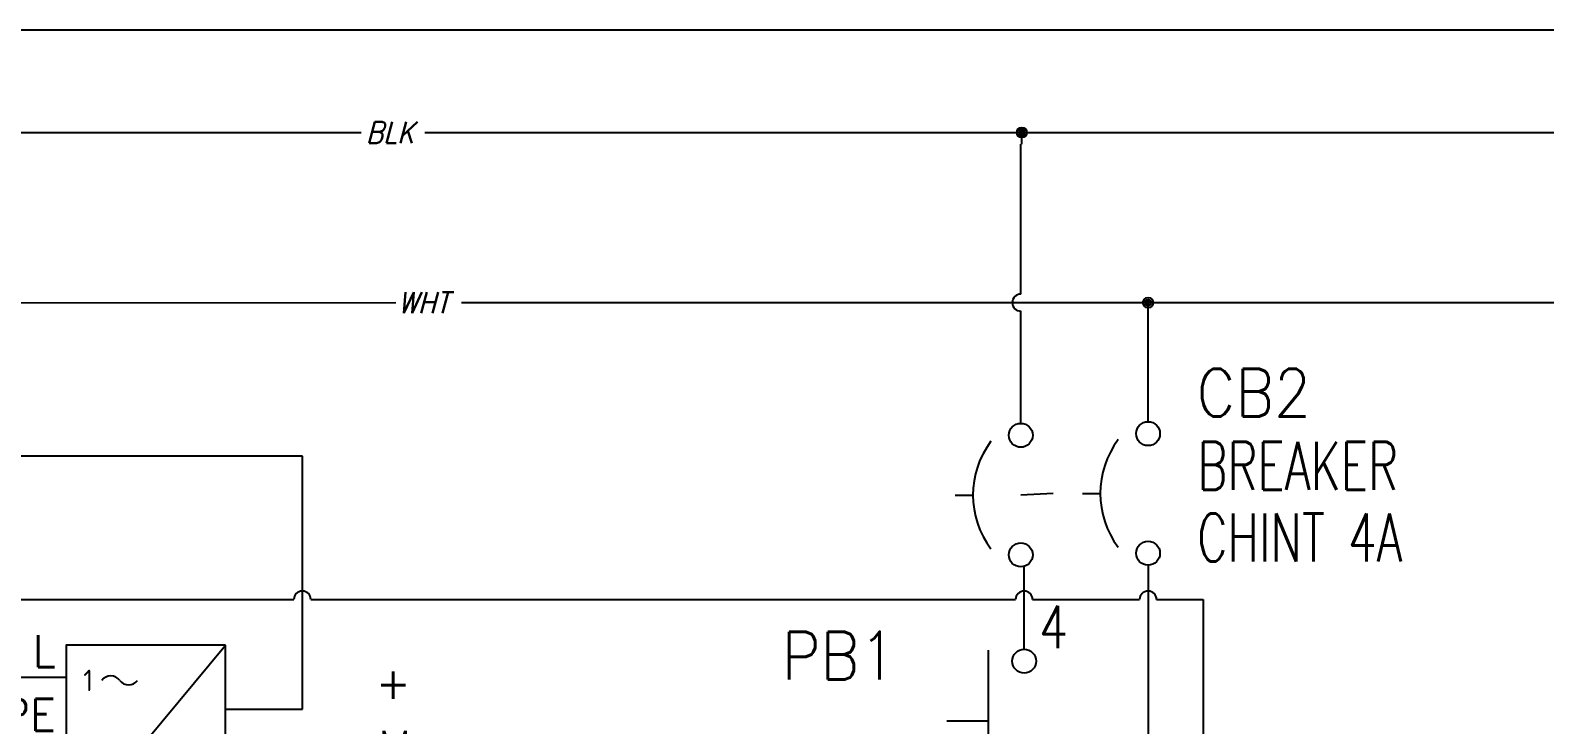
# Model space of a CAD drawing. Header units: millimetres. Extents: x 123.5 to 144.3, y 105.4 to 121.6.
# Drawn here: x 130.45 to 139.36, y 117.51 to 121.59 of the extents above; entities that cross this region are included whole.
import ezdxf
from ezdxf.enums import TextEntityAlignment as Align

# ---------------------------------------------------------------- set-up
doc = ezdxf.new("R2010")
doc.units = ezdxf.units.MM
doc.linetypes.add('HIDDEN2', pattern=[0.1875, 0.125, -0.0625])
for name, color, linetype in [('BLK_12AWG', 7, 'Continuous'), ('DESC', 250, 'Continuous'), ('LINK', 9, 'Continuous'), ('MISC', 7, 'Continuous'), ('SYMS', 7, 'Continuous'), ('TAGS', 250, 'Continuous'), ('TERMS', 250, 'Continuous'), ('WIRES', 7, 'Continuous')]:
    doc.layers.add(name, color=color, linetype=linetype)
doc.layers.add('WIRENO', color=7, linetype='Continuous', true_color=0x000000)
doc.styles.add('WD', font='romans.shx')
doc.styles.add('WD_IEC', font='isocp2.shx', dxfattribs={"width": 0.9, "height": 4})

# ---------------------------------------------------------------- blocks, each defined once
blk = doc.blocks.new('HT0_LGENERIC')
at = {"style": 'WD', "oblique": 15, "width": 0.9}
blk.add_attdef('COLOR', text='', height=0.125, dxfattribs=at).set_placement((0, 0), align=Align.MIDDLE_CENTER)
at = {"color": 7, "style": 'WD'}
for tag, p in [('X4_TINY_DOT_DONT_REMOVE', (-0.125, 0)), ('X1_TINY_DOT_DONT_REMOVE', (0.125, 0))]:
    blk.add_attdef(tag, p, '', height=0.0001, dxfattribs=at)
at = {"style": 'WD', "flags": 1}
for tag, p in [('X4TERM01', (-0.125, 0)), ('X1TERM01', (0.125, 0))]:
    blk.add_attdef(tag, p, '', height=0.01, dxfattribs=at)
blk = doc.blocks.new('VCB1')
at = {"linetype": 'HIDDEN2'}
blk.add_line((-0.1712, 0), (-0.125, 0), dxfattribs=at)
for centre in [(0, 0.1562), (0, -0.1562)]:
    blk.add_circle(centre, 0.0312)
blk.add_arc((0.1094, 0), 0.2344, 143.1301, 216.8699)
at = {"style": 'WD'}
for tag, p, width in [('INST', (0.2188, 0.3883), 0.7), ('LOC', (0.2188, 0.2188), 0.7), ('TAG1', (0.1269, 0.0644), 0.9), ('XREF', (0.1287, -0.09), 0.7), ('DESC1', (0.1287, -0.242), 0.7), ('DESC2', (0.1287, -0.3893), 0.7)]:
    blk.add_attdef(tag, p, '', height=0.125, dxfattribs=dict(at, width=width))
at = {"linetype": 'Continuous', "style": 'WD'}
for tag, height, flags, p in [('TERM01', 0.125, 8, (-0.055, 0.2066)), ('MFG', 0.01, 9, (-0.1421, -0.0881)), ('CAT', 0.01, 9, (-0.1421, -0.0731))]:
    blk.add_attdef(tag, text='', height=height, dxfattribs=dict(at, flags=flags)).set_placement(p, align=Align.RIGHT)
at = {"color": 7, "style": 'WD', "flags": 1}
for tag, p in [('X2TERM01', (0, 0.1875)), ('X8TERM02', (0, -0.1875))]:
    blk.add_attdef(tag, p, '', height=0.0125, dxfattribs=at)
at = {"style": 'WD', "width": 0.7}
blk.add_attdef('RATING1', text='', height=0.125, dxfattribs=at).set_placement((-0.1875, 0.0625), align=Align.RIGHT)
at = {"color": 7, "style": 'WD'}
for tag, p in [('X4LINK', (-0.25, 0)), ('X1LINK', (0, 0))]:
    blk.add_attdef(tag, p, '', height=0.01, dxfattribs=at)
at = {"style": 'WD', "flags": 9}
for tag, p in [('FAMILY', (-0.1421, -0.0365)), ('CONTACT', (-0.1288, -0.1291))]:
    blk.add_attdef(tag, text='', height=0.01, dxfattribs=at).set_placement(p, align=Align.RIGHT)
at = {"linetype": 'Continuous', "style": 'WD', "flags": 9}
blk.add_attdef('ASSYCODE', text='', height=0.01, dxfattribs=at).set_placement((-0.1533, -0.1061), align=Align.CENTER)
at = {"linetype": 'Continuous', "style": 'WD', "flags": 8}
blk.add_attdef('TERM02', text='', height=0.125, dxfattribs=at).set_placement((-0.0407, -0.2134), align=Align.TOP_RIGHT)
blk = doc.blocks.new('WDDOT')
for radius in [0.03, 0.0187, 0.00929]:
    blk.add_circle((0, 0), radius)
blk = doc.blocks.new('VPB11')
for p, q in [((-0.0938, 0.1849), (-0.0938, -0.1801)), ((-0.2022, 0), (-0.0938, 0))]:
    blk.add_line(p, q)
for centre in [(0, 0.1562), (0, -0.1562)]:
    blk.add_circle(centre, 0.0312)
at = {"style": 'WD'}
for tag, p, width in [('INST', (0.1269, 0.3902), 0.7), ('LOC', (0.1269, 0.2206), 0.7), ('TAG1', (0.1269, 0.0644), 0.9), ('XREF', (0.1287, -0.09), 0.7), ('DESC1', (0.1287, -0.242), 0.7), ('DESC2', (0.1287, -0.3982), 0.7)]:
    blk.add_attdef(tag, p, '', height=0.125, dxfattribs=dict(at, width=width))
at = {"linetype": 'Continuous', "style": 'WD'}
for tag, height, flags, p in [('TERM01', 0.125, 8, (-0.055, 0.2223)), ('MFG', 0.01, 9, (-0.1421, -0.0881)), ('CAT', 0.01, 9, (-0.1421, -0.0731))]:
    blk.add_attdef(tag, text='', height=height, dxfattribs=dict(at, flags=flags)).set_placement(p, align=Align.RIGHT)
at = {"color": 7, "style": 'WD', "flags": 1}
for tag, p in [('X2TERM01', (0, 0.1875)), ('X8TERM02', (0, -0.1875))]:
    blk.add_attdef(tag, p, '', height=0.0125, dxfattribs=at)
at = {"color": 7, "style": 'WD'}
for tag, p in [('X4LINK', (-0.2656, 0)), ('X1LINK', (0, 0))]:
    blk.add_attdef(tag, p, '', height=0.01, dxfattribs=at)
at = {"style": 'WD'}
for tag, flags, p in [('FAMILY', 9, (-0.1421, -0.0365)), ('CONTACT', 1, (-0.1421, -0.0531))]:
    blk.add_attdef(tag, text='', height=0.01, dxfattribs=dict(at, flags=flags)).set_placement(p, align=Align.RIGHT)
at = {"linetype": 'Continuous', "style": 'WD', "flags": 9}
blk.add_attdef('ASSYCODE', text='', height=0.01, dxfattribs=at).set_placement((-0.1551, -0.1064), align=Align.CENTER)
at = {"linetype": 'Continuous', "style": 'WD', "flags": 8}
blk.add_attdef('TERM02', text='', height=0.125, dxfattribs=at).set_placement((-0.0407, -0.2291), align=Align.TOP_RIGHT)
blk = doc.blocks.new('HPW1_1PH')
for p, q in [((0, -0.625), (0.625, 0.125)), ((0.4066, -0.4373), (0.5317, -0.4373)), ((0.4066, -0.4686), (0.4535, -0.4686)), ((0.5317, -0.4686), (0.4848, -0.4686))]:
    blk.add_line(p, q)
blk.add_lwpolyline([(0.625, 0.125), (0, 0.125), (0, -0.625), (0.625, -0.625)], close=True)
for centre, start, end in [((0.175, -0.0387), 36.8699, 143.1301), ((0.245, 0.0138), 216.8699, 323.1301)]:
    blk.add_arc(centre, 0.0438, start, end)
at = {"style": 'WD_IEC'}
blk.add_text('1', height=0.084, dxfattribs=at).set_placement((0.105, -0.0124), align=Align.MIDDLE_RIGHT)
at = {"style": 'WD', "width": 0.7}
for tag, p in [('INST', (-0.2843, 0.7938)), ('LOC', (-0.2843, 0.6242)), ('RATING1', (-0.2843, 0.285)), ('XREF', (-0.2843, -0.691)), ('DESC1', (-0.2843, -0.8472)), ('DESC2', (-0.2843, -1.0035)), ('DESC3', (-0.2843, -1.1578))]:
    blk.add_attdef(tag, text='', height=0.125, dxfattribs=at).set_placement(p, align=Align.CENTER)
at = {"style": 'WD'}
blk.add_attdef('TAG1', text='', height=0.125, dxfattribs=at).set_placement((-0.2843, 0.4546), align=Align.CENTER)
at = {"linetype": 'Continuous', "style": 'WD', "flags": 9}
for tag, p in [('MFG', (0.8868, 0.2571)), ('CAT', (0.8888, 0.2765)), ('ASSYCODE', (0.8871, -0.5638))]:
    blk.add_attdef(tag, text='', height=0.01, dxfattribs=at).set_placement(p, align=Align.CENTER)
at = {"linetype": 'Continuous', "style": 'WD', "flags": 8}
for tag, p in [('TERM01', (-0.04, 0.04)), ('TERM04', (1.3525, -0.085)), ('TERM02', (-0.04, -0.2098)), ('TERM05', (1.3525, -0.335)), ('TERM03', (-0.04, -0.46))]:
    blk.add_attdef(tag, text='', height=0.125, dxfattribs=at).set_placement(p, align=Align.RIGHT)
at = {"style": 'WD'}
for tag, p, height, flags in [('X4TERM01', (0, 0), 0.0125, 1), ('X1TERM04', (0.625, -0.125), 0.0125, 1), ('X4TERM02', (0, -0.2498), 0.0125, 1), ('X1TERM05', (0.625, -0.375), 0.0125, 1), ('FAMILY', (0.8618, -0.4829), 0.01, 9), ('X4TERM03', (0, -0.5), 0.0125, 1)]:
    blk.add_attdef(tag, p, '', height=height, dxfattribs=dict(at, flags=flags))
blk = doc.blocks.new('WD_WNV')
at = {"style": 'WD', "flags": 1}
for tag, p in [('W01USER', (-0.0625, 0.0938)), ('W02USER', (-0.0625, 0.0859)), ('W03USER', (-0.0625, 0.0781)), ('W04USER', (-0.0625, 0.0703)), ('W05USER', (-0.0625, 0.0625)), ('W06USER', (-0.0625, 0.0547)), ('W07USER', (-0.0625, 0.0469)), ('W08USER', (-0.0625, 0.0391)), ('W09USER', (-0.0625, 0.0312)), ('W10USER', (-0.0625, 0.0234))]:
    blk.add_attdef(tag, text='', height=0.005, dxfattribs=at).set_placement(p, align=Align.CENTER)
at = {"linetype": 'Continuous', "style": 'WD', "width": 0.8}
blk.add_attdef('WIRENO', text='', height=0.125, dxfattribs=at).set_placement((-0.05, 0), align=Align.MIDDLE_RIGHT)

msp = doc.modelspace()

# ---------------------------------------------------------------- linework, layer by layer
at = {"color": 7, "linetype": 'Continuous'}
msp.add_line((144.2555, 121.5905), (123.5055, 121.5905), dxfattribs=at)
at = {"layer": 'BLK_12AWG'}
for p, q in [((125.7226, 120.9901), (132.3992, 120.99)), ((132.7738, 120.99), (142.7932, 120.99)), ((136.2853, 120.9213), (136.2853, 120.99)), ((136.279, 120.04), (136.279, 120.9213)), ((125.7911, 119.9899), (132.6038, 119.99)), ((132.9891, 119.99), (142.7932, 119.99)), ((137.0278, 119.2906), (137.0278, 119.99)), ((136.279, 119.2809), (136.279, 119.94))]:
    msp.add_line(p, q, dxfattribs=at)
msp.add_arc((136.279, 119.99), 0.05, 90, 270, dxfattribs=at)
at = {"layer": 'LINK'}
msp.add_lwpolyline([(136.28, 118.86), (136.47, 118.87)], dxfattribs=at)
at = {"layer": 'WIRES'}
for p, q in [((132.0532, 119.0877), (127.7378, 119.0877)), ((132.0532, 117.6013), (132.0532, 119.0877)), ((136.2988, 117.9535), (136.2988, 118.4372)), ((137.0278, 118.4468), (137.0278, 115.017)), ((129.658, 118.2455), (132.0032, 118.2455)), ((132.1032, 118.2455), (136.2488, 118.2455)), ((136.3488, 118.2455), (136.9778, 118.2455)), ((137.0778, 118.2455), (137.3526, 118.2455)), ((137.3526, 118.2455), (137.3526, 116.7185)), ((130.014, 117.7888), (130.664, 117.7888)), ((131.6015, 117.6013), (132.0532, 117.6013))]:
    msp.add_line(p, q, dxfattribs=at)
for centre in [(132.0532, 118.2455), (136.2988, 118.2455), (137.0278, 118.2455)]:
    msp.add_arc(centre, 0.05, 0, 180, dxfattribs=at)

# ---------------------------------------------------------------- block references
at = {"layer": 'SYMS'}
ref = msp.add_blockref('HT0_LGENERIC', (132.5697, 120.99), dxfattribs=at)
ref.add_attrib('X1_TINY_DOT_DONT_REMOVE', '.', (132.7738, 120.99), dxfattribs={"layer": 'MISC', "color": 7, "height": 0.0001, "style": 'WD'})
ref.add_attrib('X4_TINY_DOT_DONT_REMOVE', '.', (132.3992, 120.99), dxfattribs={"layer": 'MISC', "color": 7, "height": 0.0001, "style": 'WD'})
ref.add_attrib('COLOR', 'BLK', dxfattribs={"layer": 'MISC', "height": 0.125, "style": 'WD', "oblique": 15, "width": 0.9}).set_placement((132.5697, 120.99), align=Align.MIDDLE_CENTER)
for p in [(136.2853, 120.99), (137.0278, 119.99)]:
    msp.add_blockref('WDDOT', p, dxfattribs=at)
ref = msp.add_blockref('HT0_LGENERIC', (132.7663, 119.99), dxfattribs=at)
ref.add_attrib('X1_TINY_DOT_DONT_REMOVE', '.', (132.9891, 119.99), dxfattribs={"layer": 'MISC', "color": 7, "height": 0.0001, "style": 'WD'})
ref.add_attrib('X4_TINY_DOT_DONT_REMOVE', '.', (132.6038, 119.99), dxfattribs={"layer": 'MISC', "color": 7, "height": 0.0001, "style": 'WD'})
ref.add_attrib('COLOR', 'WHT', dxfattribs={"layer": 'MISC', "height": 0.125, "style": 'WD', "oblique": 15, "width": 0.9}).set_placement((132.7663, 119.99), align=Align.MIDDLE_CENTER)
ref = msp.add_blockref('VCB1', (137.0278, 118.8687), dxfattribs=dict(at, xscale=2.25, yscale=2.25, zscale=2.25))
ref.add_attrib('DESC2', 'CHINT 4A', (137.3174, 118.4694), dxfattribs={"layer": 'DESC', "height": 0.28125, "style": 'WD', "width": 0.7})
ref.add_attrib('DESC1', 'BREAKER', (137.3174, 118.8904), dxfattribs={"layer": 'DESC', "height": 0.28125, "style": 'WD', "width": 0.7})
ref.add_attrib('TAG1', 'CB2', (137.3134, 119.3205), dxfattribs={"layer": 'TAGS', "height": 0.28125, "style": 'WD', "width": 0.9})
at = {"layer": 'SYMS', "xscale": 2.25, "yscale": 2.25, "zscale": 2.25}
msp.add_blockref('VCB1', (136.279, 118.8591), dxfattribs=at)
at = {"layer": 'SYMS'}
ref = msp.add_blockref('HPW1_1PH', (130.664, 117.7888), dxfattribs=dict(at, xscale=1.5, yscale=1.5, zscale=1.5))
ref.add_attrib('TERM01', 'L', dxfattribs={"layer": 'TERMS', "linetype": 'Continuous', "height": 0.1875, "style": 'WD', "flags": 8}).set_placement((130.604, 117.8488), align=Align.RIGHT)
ref.add_attrib('TERM02', 'PE', dxfattribs={"layer": 'TERMS', "linetype": 'Continuous', "height": 0.1875, "style": 'WD', "flags": 8}).set_placement((130.604, 117.4741), align=Align.RIGHT)
ref.add_attrib('TERM03', 'N', dxfattribs={"layer": 'TERMS', "linetype": 'Continuous', "height": 0.1875, "style": 'WD', "flags": 8}).set_placement((130.604, 117.0988), align=Align.RIGHT)
ref.add_attrib('TERM04', '+', dxfattribs={"layer": 'TERMS', "linetype": 'Continuous', "height": 0.1875, "style": 'WD', "flags": 8}).set_placement((132.6928, 117.6613), align=Align.RIGHT)
ref.add_attrib('TERM05', 'M', dxfattribs={"layer": 'TERMS', "linetype": 'Continuous', "height": 0.1875, "style": 'WD', "flags": 8}).set_placement((132.6928, 117.2863), align=Align.RIGHT)
ref.add_attrib('TAG1', 'G1', dxfattribs={"layer": 'TAGS', "height": 0.1875, "style": 'WD'}).set_placement((130.2376, 118.4708), align=Align.CENTER)
ref.add_attrib('DESC1', '12V', dxfattribs={"layer": 'DESC', "height": 0.1875, "style": 'WD', "width": 0.7}).set_placement((130.6232, 116.5697), align=Align.CENTER)
ref = msp.add_blockref('VPB11', (136.2988, 117.5316), dxfattribs=dict(at, xscale=2.25, yscale=2.25, zscale=2.25))
ref.add_attrib('DESC2', 'ON-OFF', (134.9647, 116.5928), dxfattribs={"layer": 'DESC', "height": 0.28125, "style": 'WD', "width": 0.7})
ref.add_attrib('DESC1', 'SWITCH', (134.9522, 117.0188), dxfattribs={"layer": 'DESC', "height": 0.28125, "style": 'WD', "width": 0.7})
ref.add_attrib('TAG1', 'PB1', (134.8737, 117.7747), dxfattribs={"layer": 'TAGS', "height": 0.28125, "style": 'WD', "width": 0.9})
at = {"layer": 'WIRENO'}
ref = msp.add_blockref('WD_WNV', (136.6574, 118.0837), dxfattribs=dict(at, xscale=2, yscale=2, zscale=2))
ref.add_attrib('WIRENO', '4', dxfattribs={"linetype": 'Continuous', "height": 0.25, "style": 'WD', "width": 0.8}).set_placement((136.5574, 118.0837), align=Align.MIDDLE_RIGHT)

doc.saveas('drawing.dxf')
